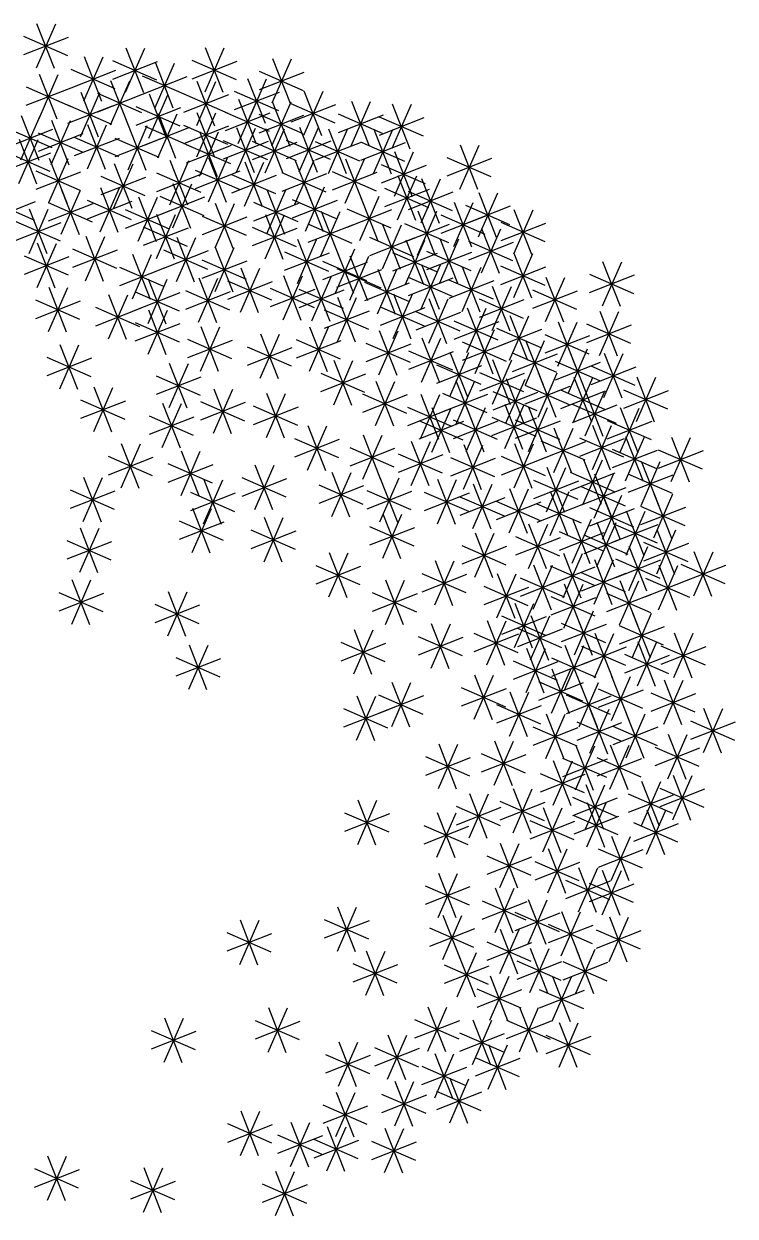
# Model space of a CAD drawing. Header units: millimetres. Extents: x 577 to 2337, y 236 to 943.
# Drawn here: x 823.611 to 824.234, y 690.64 to 691.684 of the extents above; entities that cross this region are included whole.
import ezdxf

# ---------------------------------------------------------------- set-up
doc = ezdxf.new("R2010")
doc.units = ezdxf.units.MM
doc.header["$LTSCALE"] = 0.01
doc.layers.add('06-Furn', color=4, linetype='Continuous')

# ---------------------------------------------------------------- blocks, each defined once
blk = doc.blocks.new('dj')
at = {"layer": '06-Furn', "color": 94}
for p, q in [((857.4958, 717.4969), (857.4789, 717.4583)), ((857.495, 717.458), (857.4797, 717.4972)), ((857.507, 717.4853), (857.4678, 717.47)), ((857.5066, 717.4692), (857.4681, 717.4861)), ((857.5365, 717.4291), (857.5212, 717.4683)), ((857.5738, 717.4756), (857.557, 717.437)), ((857.5731, 717.4367), (857.5577, 717.4759)), ((857.6433, 717.4759), (857.6265, 717.4373)), ((857.6426, 717.437), (857.6272, 717.4762)), ((857.5373, 717.468), (857.5204, 717.4294)), ((857.585, 717.464), (857.5458, 717.4486)), ((857.5847, 717.4479), (857.5461, 717.4647)), ((857.5997, 717.4624), (857.5829, 717.4238)), ((857.599, 717.4235), (857.5836, 717.4627)), ((857.6545, 717.4643), (857.6153, 717.4489)), ((857.6542, 717.4481), (857.6156, 717.465)), ((857.7022, 717.4663), (857.6854, 717.4277)), ((857.7015, 717.4274), (857.6861, 717.4666)), ((857.4981, 717.4526), (857.4812, 717.414)), ((857.4974, 717.4137), (857.482, 717.4529)), ((857.5484, 717.4564), (857.5093, 717.441)), ((857.5481, 717.4403), (857.5096, 717.4571)), ((857.6109, 717.4508), (857.5717, 717.4354)), ((857.6106, 717.4347), (857.572, 717.4515)), ((857.6804, 717.4488), (857.6636, 717.4102)), ((857.6797, 717.4099), (857.6643, 717.4491)), ((857.7134, 717.4547), (857.6742, 717.4393)), ((857.7131, 717.4386), (857.6745, 717.4554)), ((857.5093, 717.441), (857.4701, 717.4257)), ((857.509, 717.4249), (857.4704, 717.4418)), ((857.5337, 717.3979), (857.5184, 717.4371)), ((857.5606, 717.447), (857.5437, 717.4084)), ((857.5598, 717.4081), (857.5445, 717.4473)), ((857.6361, 717.4465), (857.6193, 717.4079)), ((857.6354, 717.4076), (857.62, 717.4468)), ((857.6916, 717.4372), (857.6524, 717.4218)), ((857.6913, 717.4211), (857.6527, 717.4379)), ((857.7298, 717.438), (857.713, 717.3994)), ((857.7291, 717.3992), (857.7137, 717.4383)), ((857.5345, 717.4367), (857.5176, 717.3981)), ((857.5717, 717.4354), (857.5326, 717.42)), ((857.5714, 717.4193), (857.5329, 717.4361)), ((857.5942, 717.4353), (857.5774, 717.3967)), ((857.5935, 717.3964), (857.5781, 717.4356)), ((857.6473, 717.4349), (857.6081, 717.4195)), ((857.647, 717.4188), (857.6084, 717.4356)), ((857.6725, 717.4306), (857.6556, 717.392)), ((857.6717, 717.3917), (857.6564, 717.4309)), ((857.7019, 717.4286), (857.6851, 717.39)), ((857.7012, 717.3897), (857.6858, 717.4289)), ((857.741, 717.4264), (857.7018, 717.4111)), ((857.7407, 717.4103), (857.7021, 717.4272)), ((857.7714, 717.4288), (857.7545, 717.3902)), ((857.7706, 717.39), (857.7553, 717.4291)), ((857.8071, 717.4265), (857.7902, 717.3879)), ((857.8063, 717.3876), (857.791, 717.4268)), ((857.4822, 717.4163), (857.4654, 717.3777)), ((857.4815, 717.3774), (857.4661, 717.4166)), ((857.5456, 717.4251), (857.5064, 717.4098)), ((857.5453, 717.409), (857.5067, 717.4259)), ((857.6054, 717.4237), (857.5662, 717.4083)), ((857.6051, 717.4076), (857.5665, 717.4244)), ((857.6021, 717.4181), (857.5852, 717.3795)), ((857.6013, 717.3792), (857.586, 717.4184)), ((857.636, 717.4191), (857.6192, 717.3805)), ((857.6353, 717.3802), (857.6199, 717.4194)), ((857.6836, 717.419), (857.6445, 717.4036)), ((857.6833, 717.4029), (857.6448, 717.4197)), ((857.7131, 717.417), (857.6739, 717.4016)), ((857.7128, 717.4009), (857.6742, 717.4177)), ((857.7826, 717.4172), (857.7434, 717.4019)), ((857.7822, 717.4011), (857.7437, 717.418)), ((857.5087, 717.4124), (857.4918, 717.3738)), ((857.5079, 717.3735), (857.4926, 717.4127)), ((857.5404, 717.4085), (857.5236, 717.3699)), ((857.5397, 717.3696), (857.5243, 717.4088)), ((857.5759, 717.4078), (857.5591, 717.3692)), ((857.5752, 717.3689), (857.5598, 717.4081)), ((857.6132, 717.4065), (857.574, 717.3911)), ((857.6129, 717.3904), (857.5744, 717.4072)), ((857.6472, 717.4075), (857.608, 717.3921)), ((857.6469, 717.3914), (857.6083, 717.4082)), ((857.6708, 717.4057), (857.654, 717.3671)), ((857.6701, 717.3668), (857.6547, 717.406)), ((857.7259, 717.406), (857.709, 717.3674)), ((857.7251, 717.3671), (857.7097, 717.4063)), ((857.8183, 717.4149), (857.7791, 717.3995)), ((857.818, 717.3988), (857.7794, 717.4156)), ((857.4934, 717.4047), (857.4542, 717.3893)), ((857.4931, 717.3886), (857.4545, 717.4054)), ((857.4805, 717.3957), (857.4636, 717.3571)), ((857.4797, 717.3568), (857.4644, 717.396)), ((857.5199, 717.4008), (857.4807, 717.3854)), ((857.5195, 717.3847), (857.481, 717.4015)), ((857.5516, 717.3969), (857.5124, 717.3815)), ((857.5513, 717.3808), (857.5127, 717.3977)), ((857.5871, 717.3962), (857.5479, 717.3808)), ((857.5868, 717.3801), (857.5482, 717.3969)), ((857.6384, 717.4022), (857.6216, 717.3636)), ((857.6377, 717.3633), (857.6223, 717.4025)), ((857.6961, 717.405), (857.6792, 717.3664)), ((857.6953, 717.3661), (857.68, 717.4053)), ((857.7367, 717.3783), (857.6981, 717.3951)), ((857.7513, 717.4046), (857.7345, 717.366)), ((857.7506, 717.3658), (857.7352, 717.4049)), ((857.7908, 717.4045), (857.7739, 717.3659)), ((857.79, 717.3656), (857.7747, 717.4048)), ((857.4913, 717.368), (857.4528, 717.3848)), ((857.6496, 717.3906), (857.6104, 717.3752)), ((857.6493, 717.3745), (857.6107, 717.3913)), ((857.682, 717.3941), (857.6428, 717.3787)), ((857.6817, 717.378), (857.6431, 717.3949)), ((857.7072, 717.3934), (857.6681, 717.378)), ((857.7069, 717.3773), (857.6684, 717.3941)), ((857.737, 717.3944), (857.6978, 717.379)), ((857.7625, 717.393), (857.7233, 717.3777)), ((857.7622, 717.3769), (857.7236, 717.3938)), ((857.8019, 717.3929), (857.7628, 717.3775)), ((857.8016, 717.3768), (857.7631, 717.3936)), ((857.809, 717.3847), (857.7922, 717.3461)), ((857.8083, 717.3458), (857.7929, 717.385)), ((857.8664, 717.3908), (857.8495, 717.3522)), ((857.8656, 717.352), (857.8503, 717.3911)), ((857.4916, 717.3841), (857.4525, 717.3687)), ((857.5067, 717.379), (857.4898, 717.3404)), ((857.506, 717.3401), (857.4906, 717.3793)), ((857.5637, 717.3743), (857.5468, 717.3357)), ((857.5629, 717.3355), (857.5476, 717.3746)), ((857.6124, 717.3771), (857.5956, 717.3385)), ((857.6117, 717.3383), (857.5963, 717.3774)), ((857.6462, 717.3797), (857.6294, 717.3411)), ((857.6455, 717.3409), (857.6301, 717.38)), ((857.6779, 717.3759), (857.6611, 717.3373)), ((857.6772, 717.337), (857.6618, 717.3762)), ((857.7219, 717.3775), (857.7051, 717.3389)), ((857.7212, 717.3386), (857.7058, 717.3778)), ((857.7662, 717.3785), (857.7493, 717.3399)), ((857.7654, 717.3396), (857.7501, 717.3788)), ((857.8775, 717.3792), (857.8384, 717.3639)), ((857.8772, 717.3631), (857.8387, 717.38)), ((857.5179, 717.3674), (857.4787, 717.352)), ((857.5176, 717.3513), (857.479, 717.3681)), ((857.6236, 717.3655), (857.5844, 717.3502)), ((857.6233, 717.3494), (857.5847, 717.3663)), ((857.6574, 717.3681), (857.6182, 717.3528)), ((857.6571, 717.352), (857.6185, 717.3689)), ((857.6891, 717.3643), (857.6499, 717.3489)), ((857.6888, 717.3482), (857.6502, 717.365)), ((857.7331, 717.3659), (857.6939, 717.3505)), ((857.7328, 717.3498), (857.6942, 717.3666)), ((857.7773, 717.3669), (857.7382, 717.3515)), ((857.777, 717.3508), (857.7385, 717.3677)), ((857.8202, 717.3731), (857.781, 717.3577)), ((857.8199, 717.357), (857.7813, 717.3738)), ((857.812, 717.3638), (857.7951, 717.3252)), ((857.8112, 717.325), (857.7959, 717.3641)), ((857.5508, 717.3144), (857.5355, 717.3536)), ((857.5748, 717.3627), (857.5356, 717.3474)), ((857.5745, 717.3466), (857.536, 717.3635)), ((857.6151, 717.3569), (857.5983, 717.3183)), ((857.6144, 717.318), (857.599, 717.3572)), ((857.7311, 717.3541), (857.7143, 717.3155)), ((857.7304, 717.3152), (857.715, 717.3544)), ((857.8327, 717.3613), (857.8158, 717.3227)), ((857.8319, 717.3224), (857.8166, 717.3616)), ((857.5176, 717.3513), (857.5007, 717.3127)), ((857.5168, 717.3124), (857.5015, 717.3516)), ((857.5516, 717.3533), (857.5347, 717.3147)), ((857.585, 717.3451), (857.5681, 717.3065)), ((857.5842, 717.3062), (857.5689, 717.3454)), ((857.6263, 717.3453), (857.5871, 717.3299)), ((857.626, 717.3292), (857.5874, 717.346)), ((857.6973, 717.3515), (857.6805, 717.3129)), ((857.6966, 717.3126), (857.6812, 717.3518)), ((857.742, 717.3264), (857.7034, 717.3432)), ((857.779, 717.3459), (857.7621, 717.3073)), ((857.7782, 717.307), (857.7629, 717.3462)), ((857.8231, 717.3522), (857.784, 717.3369)), ((857.8228, 717.3361), (857.7843, 717.353)), ((857.8438, 717.3497), (857.8047, 717.3343)), ((857.8435, 717.3336), (857.805, 717.3504)), ((857.8828, 717.349), (857.8659, 717.3104)), ((857.882, 717.3101), (857.8667, 717.3493)), ((857.4782, 717.3412), (857.4391, 717.3258)), ((857.4779, 717.3251), (857.4394, 717.3419)), ((857.4893, 717.3345), (857.4725, 717.2959)), ((857.4886, 717.2957), (857.4732, 717.3348)), ((857.5287, 717.3397), (857.4895, 717.3243)), ((857.5284, 717.3236), (857.4899, 717.3404)), ((857.5627, 717.3417), (857.5236, 717.3263)), ((857.5624, 717.3256), (857.5239, 717.3424)), ((857.5961, 717.3335), (857.557, 717.3181)), ((857.5958, 717.3174), (857.5573, 717.3342)), ((857.6522, 717.3395), (857.6353, 717.3009)), ((857.6514, 717.3006), (857.6361, 717.3398)), ((857.7085, 717.3399), (857.6693, 717.3245)), ((857.7082, 717.3238), (857.6696, 717.3407)), ((857.7423, 717.3425), (857.7031, 717.3271)), ((857.7448, 717.3325), (857.728, 717.2939)), ((857.7441, 717.2936), (857.7287, 717.3328)), ((857.7901, 717.3343), (857.751, 717.3189)), ((857.7898, 717.3182), (857.7513, 717.335)), ((857.8293, 717.333), (857.8125, 717.2944)), ((857.8286, 717.2941), (857.8132, 717.3333)), ((857.8612, 717.3405), (857.8443, 717.3019)), ((857.8604, 717.3017), (857.8451, 717.3408)), ((857.8939, 717.3374), (857.8548, 717.322)), ((857.8936, 717.3213), (857.8551, 717.3381)), ((857.9136, 717.3341), (857.8967, 717.2955)), ((857.9128, 717.2952), (857.8975, 717.3344)), ((857.5005, 717.3229), (857.4613, 717.3076)), ((857.5002, 717.3068), (857.4616, 717.3237)), ((857.6008, 717.33), (857.5839, 717.2914)), ((857.6, 717.2911), (857.5847, 717.3303)), ((857.6633, 717.3279), (857.6242, 717.3125)), ((857.663, 717.3118), (857.6245, 717.3286)), ((857.696, 717.3297), (857.6792, 717.2911)), ((857.6953, 717.2908), (857.6799, 717.33)), ((857.8402, 717.3053), (857.8016, 717.3221)), ((857.8723, 717.3289), (857.8332, 717.3136)), ((857.872, 717.3128), (857.8335, 717.3297)), ((857.9247, 717.3225), (857.8856, 717.3071)), ((857.9244, 717.3064), (857.8859, 717.3232)), ((857.6119, 717.3184), (857.5727, 717.303)), ((857.6116, 717.3023), (857.573, 717.3191)), ((857.7072, 717.3181), (857.668, 717.3027)), ((857.7069, 717.302), (857.6683, 717.3188)), ((857.756, 717.3209), (857.7168, 717.3056)), ((857.7557, 717.3048), (857.7171, 717.3217)), ((857.7986, 717.321), (857.7817, 717.2824)), ((857.7979, 717.2821), (857.7825, 717.3213)), ((857.8405, 717.3214), (857.8013, 717.306)), ((857.8853, 717.3174), (857.8685, 717.2788)), ((857.8846, 717.2785), (857.8692, 717.3177)), ((857.4965, 717.3047), (857.4796, 717.2661)), ((857.4957, 717.2658), (857.4803, 717.305)), ((857.5388, 717.3106), (857.5219, 717.272)), ((857.538, 717.2717), (857.5227, 717.3109)), ((857.6185, 717.3099), (857.6016, 717.2713)), ((857.6177, 717.2711), (857.6024, 717.3102)), ((857.6514, 717.2623), (857.636, 717.3014)), ((857.7242, 717.3081), (857.7074, 717.2695)), ((857.7235, 717.2692), (857.7081, 717.3084)), ((857.8098, 717.3094), (857.7706, 717.294)), ((857.8095, 717.2933), (857.7709, 717.3101)), ((857.8189, 717.3076), (857.8021, 717.269)), ((857.8182, 717.2688), (857.8028, 717.3079)), ((857.8487, 717.3087), (857.8319, 717.2701)), ((857.848, 717.2698), (857.8326, 717.309)), ((857.8965, 717.3058), (857.8573, 717.2904)), ((857.8962, 717.2897), (857.8576, 717.3065)), ((857.5076, 717.2931), (857.4684, 717.2777)), ((857.5073, 717.277), (857.4687, 717.2938)), ((857.5499, 717.299), (857.5107, 717.2837)), ((857.5496, 717.2829), (857.5111, 717.2998)), ((857.5798, 717.2948), (857.5629, 717.2562)), ((857.579, 717.2559), (857.5637, 717.2951)), ((857.6296, 717.2983), (857.5904, 717.283)), ((857.6293, 717.2822), (857.5908, 717.2991)), ((857.6521, 717.3011), (857.6353, 717.2625)), ((857.7354, 717.2965), (857.6962, 717.2811)), ((857.7351, 717.2804), (857.6965, 717.2972)), ((857.7576, 717.2999), (857.7408, 717.2613)), ((857.7569, 717.261), (857.7415, 717.3002)), ((857.77, 717.2934), (857.7532, 717.2548)), ((857.7693, 717.2545), (857.7539, 717.2937)), ((857.8301, 717.296), (857.7909, 717.2807)), ((857.8298, 717.2799), (857.7912, 717.2968)), ((857.8599, 717.2971), (857.8207, 717.2817)), ((857.8596, 717.281), (857.821, 717.2978)), ((857.9135, 717.2957), (857.8967, 717.2572)), ((857.9128, 717.2569), (857.8974, 717.2961)), ((857.5909, 717.2832), (857.5518, 717.2678)), ((857.5906, 717.2671), (857.5521, 717.2839)), ((857.6633, 717.2895), (857.6241, 717.2742)), ((857.663, 717.2734), (857.6244, 717.2903)), ((857.6744, 717.2829), (857.6575, 717.2443)), ((857.6736, 717.244), (857.6583, 717.2832)), ((857.7688, 717.2883), (857.7296, 717.2729)), ((857.7685, 717.2722), (857.7299, 717.289)), ((857.7812, 717.2818), (857.742, 717.2664)), ((857.7809, 717.2657), (857.7423, 717.2826)), ((857.7943, 717.2817), (857.7775, 717.2431)), ((857.7936, 717.2428), (857.7782, 717.282)), ((857.8326, 717.286), (857.8158, 717.2474)), ((857.8319, 717.2472), (857.8165, 717.2863)), ((857.8683, 717.2837), (857.8515, 717.2451)), ((857.8676, 717.2448), (857.8522, 717.284)), ((857.9247, 717.2841), (857.8855, 717.2688)), ((857.9244, 717.268), (857.8858, 717.2849)), ((857.9912, 717.2886), (857.9743, 717.25)), ((857.9904, 717.2497), (857.9751, 717.2889)), ((857.5935, 717.2732), (857.5766, 717.2346)), ((857.5928, 717.2343), (857.5774, 717.2735)), ((857.6377, 717.2742), (857.6209, 717.2356)), ((857.637, 717.2353), (857.6216, 717.2745)), ((857.6855, 717.2713), (857.6464, 717.2559)), ((857.6852, 717.2552), (857.6467, 717.272)), ((857.7118, 717.2762), (857.6949, 717.2376)), ((857.711, 717.2374), (857.6957, 717.2766)), ((857.737, 717.2755), (857.7201, 717.2369)), ((857.7363, 717.2366), (857.7209, 717.2758)), ((857.8055, 717.2701), (857.7663, 717.2547)), ((857.8052, 717.254), (857.7666, 717.2708)), ((857.8438, 717.2744), (857.8046, 717.2591)), ((857.8435, 717.2583), (857.8049, 717.2752)), ((857.8795, 717.2721), (857.8403, 717.2567)), ((857.8792, 717.256), (857.8406, 717.2728)), ((857.9414, 717.2748), (857.9246, 717.2362)), ((857.9407, 717.2359), (857.9253, 717.2751)), ((858.0023, 717.277), (857.9631, 717.2616)), ((858.002, 717.2609), (857.9635, 717.2777)), ((857.5064, 717.266), (857.4895, 717.2274)), ((857.5056, 717.2271), (857.4903, 717.2663)), ((857.5588, 717.2596), (857.5419, 717.221)), ((857.558, 717.2207), (857.5427, 717.2599)), ((857.6047, 717.2616), (857.5655, 717.2462)), ((857.6044, 717.2455), (857.5658, 717.2623)), ((857.6489, 717.2626), (857.6097, 717.2472)), ((857.6486, 717.2465), (857.61, 717.2633)), ((857.7229, 717.2646), (857.6837, 717.2493)), ((857.7226, 717.2485), (857.6841, 717.2654)), ((857.7482, 717.2639), (857.709, 717.2485)), ((857.7479, 717.2478), (857.7093, 717.2646)), ((857.808, 717.2601), (857.7912, 717.2215)), ((857.8073, 717.2212), (857.7919, 717.2604)), ((857.8946, 717.267), (857.8777, 717.2284)), ((857.8938, 717.2282), (857.8785, 717.2673)), ((857.9526, 717.2632), (857.9134, 717.2478)), ((857.9523, 717.2471), (857.9137, 717.2639)), ((857.5175, 717.2544), (857.4784, 717.239)), ((857.5172, 717.2383), (857.4787, 717.2551)), ((857.7592, 717.2573), (857.7424, 717.2187)), ((857.7585, 717.2184), (857.7431, 717.2576)), ((857.8189, 717.2324), (857.7803, 717.2492)), ((857.8392, 717.256), (857.8223, 717.2174)), ((857.8385, 717.2171), (857.8231, 717.2563)), ((857.9057, 717.2554), (857.8666, 717.2401)), ((857.9054, 717.2393), (857.8669, 717.2562)), ((857.57, 717.248), (857.5308, 717.2326)), ((857.5697, 717.2319), (857.5311, 717.2487)), ((857.5936, 717.2462), (857.5767, 717.2076)), ((857.5928, 717.2073), (857.5775, 717.2465)), ((857.7704, 717.2457), (857.7312, 717.2303)), ((857.7701, 717.2295), (857.7315, 717.2464)), ((857.8192, 717.2485), (857.78, 717.2331)), ((857.8504, 717.2443), (857.8112, 717.229)), ((857.8501, 717.2282), (857.8115, 717.2451)), ((857.8726, 717.2478), (857.8557, 717.2092)), ((857.8719, 717.2089), (857.8565, 717.2481)), ((857.91, 717.2411), (857.8931, 717.2025)), ((857.9093, 717.2023), (857.8939, 717.2414)), ((857.9886, 717.245), (857.9717, 717.2064)), ((857.9878, 717.2061), (857.9725, 717.2453)), ((857.6047, 717.2346), (857.5655, 717.2192)), ((857.6044, 717.2185), (857.5659, 717.2354)), ((857.6394, 717.2315), (857.6225, 717.1929)), ((857.6386, 717.1927), (857.6233, 717.2318)), ((857.7346, 717.2313), (857.7178, 717.1927)), ((857.7339, 717.1924), (857.7185, 717.2316)), ((857.7956, 717.2282), (857.7787, 717.1896)), ((857.7949, 717.1893), (857.7795, 717.2285)), ((857.8838, 717.2362), (857.8446, 717.2208)), ((857.8835, 717.2201), (857.8449, 717.2369)), ((857.8798, 717.2293), (857.863, 717.1907)), ((857.8791, 717.1904), (857.8637, 717.2296)), ((857.9212, 717.2295), (857.882, 717.2142)), ((857.9209, 717.2134), (857.8823, 717.2303)), ((857.9522, 717.2357), (857.9353, 717.1971)), ((857.9514, 717.1968), (857.9361, 717.236)), ((857.9997, 717.2334), (857.9606, 717.218)), ((857.9994, 717.2173), (857.9609, 717.2341)), ((857.6505, 717.2199), (857.6114, 717.2046)), ((857.6502, 717.2038), (857.6117, 717.2207)), ((857.6918, 717.2251), (857.6749, 717.1865)), ((857.691, 717.1862), (857.6757, 717.2254)), ((857.7458, 717.2197), (857.7066, 717.2043)), ((857.7455, 717.2036), (857.7069, 717.2204)), ((857.833, 717.2216), (857.8161, 717.183)), ((857.8322, 717.1827), (857.8169, 717.2219)), ((857.891, 717.2177), (857.8518, 717.2023)), ((857.8907, 717.2016), (857.8521, 717.2184)), ((857.9237, 717.2195), (857.9069, 717.1809)), ((857.923, 717.1807), (857.9076, 717.2198)), ((857.9633, 717.2241), (857.9242, 717.2087)), ((857.963, 717.208), (857.9245, 717.2248)), ((857.5162, 717.2159), (857.4993, 717.1773)), ((857.5154, 717.177), (857.5001, 717.2162)), ((857.7029, 717.2135), (857.6638, 717.1981)), ((857.7026, 717.1974), (857.6641, 717.2142)), ((857.8068, 717.2166), (857.7676, 717.2012)), ((857.8065, 717.2005), (857.7679, 717.2173)), ((857.8441, 717.21), (857.805, 717.1946)), ((857.8438, 717.1939), (857.8053, 717.2107)), ((857.8575, 717.2092), (857.8407, 717.1706)), ((857.8568, 717.1703), (857.8414, 717.2095)), ((857.9349, 717.2079), (857.8957, 717.1926)), ((857.9346, 717.1918), (857.896, 717.2087)), ((857.9613, 717.2123), (857.9445, 717.1737)), ((857.9606, 717.1734), (857.9452, 717.2126)), ((857.9925, 717.2082), (857.9756, 717.1696)), ((857.9918, 717.1693), (857.9764, 717.2085)), ((857.5274, 717.2043), (857.4882, 717.1889)), ((857.527, 717.1882), (857.4885, 717.205)), ((857.6119, 717.1995), (857.595, 717.1609)), ((857.6112, 717.1606), (857.5958, 717.1998)), ((857.756, 717.202), (857.7391, 717.1634)), ((857.7552, 717.1631), (857.7399, 717.2023)), ((857.8687, 717.1976), (857.8295, 717.1822)), ((857.8684, 717.1815), (857.8298, 717.1983)), ((857.8949, 717.2026), (857.8781, 717.164)), ((857.8942, 717.1637), (857.8788, 717.2029)), ((857.9725, 717.2007), (857.9333, 717.1853)), ((857.9722, 717.1846), (857.9336, 717.2014)), ((858.0034, 717.1805), (857.9648, 717.1973)), ((857.6231, 717.1879), (857.5839, 717.1725)), ((857.6228, 717.1718), (857.5842, 717.1886)), ((857.7671, 717.1904), (857.728, 717.175)), ((857.7668, 717.1743), (857.7283, 717.1911)), ((857.9061, 717.191), (857.8669, 717.1756)), ((857.9058, 717.1749), (857.8672, 717.1917)), ((857.9348, 717.1912), (857.918, 717.1526)), ((857.9341, 717.1524), (857.9187, 717.1915)), ((857.966, 717.1871), (857.9491, 717.1485)), ((857.9652, 717.1483), (857.9499, 717.1874)), ((858.0037, 717.1966), (857.9645, 717.1812)), ((858.021, 717.1874), (858.0041, 717.1488)), ((858.0203, 717.1485), (858.0049, 717.1877)), ((857.5459, 717.1786), (857.5291, 717.14)), ((857.5452, 717.1397), (857.5298, 717.1789)), ((857.6509, 717.1771), (857.634, 717.1385)), ((857.6501, 717.1382), (857.6348, 717.1774)), ((857.7927, 717.1838), (857.7758, 717.1452)), ((857.7919, 717.1449), (857.7766, 717.1841)), ((857.8627, 717.1843), (857.8459, 717.1457)), ((857.862, 717.1454), (857.8466, 717.1846)), ((857.9067, 717.1859), (857.8899, 717.1473)), ((857.906, 717.147), (857.8906, 717.1862)), ((857.946, 717.1796), (857.9068, 717.1643)), ((857.9457, 717.1635), (857.9071, 717.1804)), ((857.9768, 717.1594), (857.9383, 717.1763)), ((858.0319, 717.1597), (857.9933, 717.1765)), ((857.5571, 717.1669), (857.5179, 717.1516)), ((857.5568, 717.1508), (857.5182, 717.1677)), ((857.662, 717.1655), (857.6228, 717.1501)), ((857.6617, 717.1494), (857.6232, 717.1662)), ((857.697, 717.1732), (857.6802, 717.1346)), ((857.6963, 717.1343), (857.6809, 717.1735)), ((857.8038, 717.1722), (857.7647, 717.1568)), ((857.8035, 717.1561), (857.765, 717.1729)), ((857.832, 717.1722), (857.8151, 717.1336)), ((857.8313, 717.1333), (857.8159, 717.1725)), ((857.8739, 717.1727), (857.8347, 717.1573)), ((857.8736, 717.1565), (857.835, 717.1734)), ((857.9179, 717.1743), (857.8787, 717.1589)), ((857.9176, 717.1582), (857.879, 717.175)), ((857.9771, 717.1755), (857.938, 717.1602)), ((857.9761, 717.1748), (857.9592, 717.1362)), ((857.9753, 717.1359), (857.96, 717.1751)), ((858.0322, 717.1758), (857.993, 717.1604)), ((857.6059, 717.1645), (857.5891, 717.1259)), ((857.6052, 717.1256), (857.5898, 717.1648)), ((857.7082, 717.1616), (857.669, 717.1462)), ((857.7079, 717.1455), (857.6693, 717.1624)), ((857.8432, 717.1606), (857.804, 717.1452)), ((857.8429, 717.1445), (857.8043, 717.1613)), ((857.8419, 717.1605), (857.825, 717.1219)), ((857.8411, 717.1216), (857.8257, 717.1608)), ((857.8719, 717.1609), (857.855, 717.1223)), ((857.8711, 717.122), (857.8558, 717.1612)), ((857.9057, 717.1635), (857.8888, 717.1249)), ((857.9049, 717.1246), (857.8896, 717.1638)), ((857.9263, 717.1609), (857.9095, 717.1223)), ((857.9256, 717.1221), (857.9102, 717.1612)), ((857.9872, 717.1632), (857.9481, 717.1478)), ((857.9869, 717.1471), (857.9484, 717.1639)), ((858.0066, 717.1605), (857.9898, 717.1219)), ((858.0059, 717.1216), (857.9905, 717.1608)), ((857.6171, 717.1529), (857.5779, 717.1375)), ((857.6168, 717.1368), (857.5782, 717.1536)), ((857.7331, 717.1448), (857.7163, 717.1062)), ((857.7324, 717.1059), (857.717, 717.1451)), ((857.853, 717.1489), (857.8138, 717.1335)), ((857.8527, 717.1327), (857.8141, 717.1496)), ((857.8831, 717.1493), (857.8439, 717.1339)), ((857.8827, 717.1332), (857.8442, 717.15)), ((857.9168, 717.1519), (857.8776, 717.1365)), ((857.9165, 717.1358), (857.878, 717.1526)), ((857.9375, 717.1493), (857.8983, 717.134)), ((857.9372, 717.1332), (857.8986, 717.1501)), ((857.9824, 717.1453), (857.9655, 717.1067)), ((857.9816, 717.1064), (857.9663, 717.1456)), ((858.0178, 717.1489), (857.9786, 717.1335)), ((858.0175, 717.1328), (857.9789, 717.1496)), ((857.7815, 717.1368), (857.7647, 717.0982)), ((857.7808, 717.0979), (857.7654, 717.1371)), ((857.9486, 717.1427), (857.9317, 717.1041)), ((857.9479, 717.1038), (857.9325, 717.143)), ((857.9932, 717.1176), (857.9547, 717.1344)), ((858.0112, 717.1353), (857.9944, 717.0967)), ((858.0105, 717.0964), (857.9951, 717.1356)), ((858.0515, 717.1348), (858.0346, 717.0962)), ((858.0507, 717.0959), (858.0354, 717.1351)), ((857.5699, 717.129), (857.5531, 717.0905)), ((857.5692, 717.0902), (857.5538, 717.1294)), ((857.7443, 717.1332), (857.7051, 717.1178)), ((857.744, 717.1171), (857.7054, 717.1339)), ((857.7927, 717.1252), (857.7535, 717.1098)), ((857.7924, 717.1091), (857.7538, 717.1259)), ((857.8237, 717.1313), (857.8069, 717.0927)), ((857.823, 717.0925), (857.8076, 717.1316)), ((857.8697, 717.1281), (857.8528, 717.0895)), ((857.8689, 717.0892), (857.8536, 717.1284)), ((857.9139, 717.1291), (857.897, 717.0905)), ((857.9132, 717.0902), (857.8978, 717.1294)), ((857.9598, 717.1311), (857.9206, 717.1157)), ((857.9595, 717.115), (857.9209, 717.1318)), ((857.9935, 717.1337), (857.9544, 717.1183)), ((858.0224, 717.1237), (857.9832, 717.1083)), ((858.0221, 717.1076), (857.9835, 717.1244)), ((858.0623, 717.1071), (858.0238, 717.1239)), ((857.5811, 717.1174), (857.5419, 717.1021)), ((857.5808, 717.1013), (857.5422, 717.1182)), ((857.6223, 717.1226), (857.6055, 717.084)), ((857.6216, 717.0838), (857.6062, 717.1229)), ((857.8349, 717.1197), (857.7957, 717.1044)), ((857.8346, 717.1036), (857.796, 717.1205)), ((857.8808, 717.1165), (857.8416, 717.1011)), ((857.8805, 717.1004), (857.842, 717.1172)), ((857.9251, 717.1175), (857.8859, 717.1021)), ((857.9248, 717.1014), (857.8862, 717.1182)), ((857.9745, 717.1152), (857.9576, 717.0766)), ((857.9737, 717.0763), (857.9584, 717.1155)), ((858.0249, 717.1137), (858.0081, 717.0751)), ((858.0242, 717.0748), (858.0088, 717.114)), ((858.0627, 717.1232), (858.0235, 717.1078)), ((857.6335, 717.111), (857.5943, 717.0957)), ((857.6332, 717.0949), (857.5946, 717.1118)), ((857.6869, 717.1103), (857.67, 717.0717)), ((857.6862, 717.0715), (857.6708, 717.1106)), ((857.7543, 717.1041), (857.7375, 717.0655)), ((857.7536, 717.0652), (857.7382, 717.1044)), ((857.9424, 717.1083), (857.9255, 717.0697)), ((857.9417, 717.0694), (857.9263, 717.1086)), ((857.9856, 717.1036), (857.9465, 717.0882)), ((857.9853, 717.0875), (857.9468, 717.1044)), ((857.9833, 717.0638), (857.9679, 717.1029)), ((858.0358, 717.086), (857.9972, 717.1029)), ((857.5368, 717.0997), (857.5199, 717.0611)), ((857.5361, 717.0609), (857.5207, 717.1)), ((857.642, 717.0977), (857.6251, 717.0591)), ((857.6412, 717.0588), (857.6259, 717.098)), ((857.6981, 717.0987), (857.6589, 717.0834)), ((857.6978, 717.0826), (857.6592, 717.0995)), ((857.7655, 717.0925), (857.7263, 717.0771)), ((857.7652, 717.0764), (857.7266, 717.0933)), ((857.7963, 717.0993), (857.7794, 717.0607)), ((857.7955, 717.0604), (857.7802, 717.0996)), ((857.8467, 717.0978), (857.8299, 717.0592)), ((857.846, 717.0589), (857.8306, 717.0981)), ((857.8779, 717.0937), (857.861, 717.0551)), ((857.8772, 717.0548), (857.8618, 717.094)), ((857.9536, 717.0967), (857.9144, 717.0813)), ((857.9533, 717.0806), (857.9147, 717.0974)), ((857.984, 717.1026), (857.9672, 717.064)), ((858.0361, 717.1021), (857.9969, 717.0867)), ((857.548, 717.0881), (857.5088, 717.0728)), ((857.5477, 717.072), (857.5091, 717.0889)), ((857.6531, 717.0861), (857.614, 717.0707)), ((857.6528, 717.07), (857.6143, 717.0868)), ((857.8074, 717.0877), (857.7683, 717.0723)), ((857.8071, 717.0716), (857.7686, 717.0884)), ((857.8579, 717.0862), (857.8187, 717.0708)), ((857.8576, 717.0701), (857.819, 717.0869)), ((857.8891, 717.0821), (857.8499, 717.0667)), ((857.8888, 717.066), (857.8502, 717.0828)), ((857.9096, 717.0898), (857.8928, 717.0512)), ((857.9089, 717.0509), (857.8935, 717.0901)), ((857.9453, 717.0875), (857.9285, 717.0489)), ((857.9446, 717.0486), (857.9292, 717.0878)), ((857.9952, 717.091), (857.956, 717.0757)), ((857.9949, 717.0749), (857.9563, 717.0918)), ((857.9912, 717.0842), (857.9744, 717.0456)), ((857.9905, 717.0453), (857.9751, 717.0845)), ((858.036, 717.0854), (858.0192, 717.0468)), ((858.0353, 717.0465), (858.0199, 717.0857)), ((857.6321, 717.0725), (857.6153, 717.0339)), ((857.6314, 717.0336), (857.616, 717.0728)), ((857.9208, 717.0782), (857.8816, 717.0628)), ((857.9205, 717.0621), (857.8819, 717.0789)), ((857.9565, 717.0759), (857.9173, 717.0605)), ((857.9562, 717.0598), (857.9176, 717.0766)), ((858.0024, 717.0726), (857.9632, 717.0572)), ((858.0021, 717.0565), (857.9635, 717.0733)), ((858.0472, 717.0738), (858.008, 717.0584)), ((858.0469, 717.0577), (858.0083, 717.0746)), ((857.643, 717.0448), (857.6044, 717.0617)), ((857.695, 717.0645), (857.6782, 717.0259)), ((857.6943, 717.0257), (857.6789, 717.0648)), ((857.7988, 717.0676), (857.782, 717.029)), ((857.7981, 717.0287), (857.7827, 717.0679)), ((857.9647, 717.0631), (857.9479, 717.0245)), ((857.964, 717.0242), (857.9486, 717.0634)), ((858.0118, 717.0702), (857.995, 717.0316)), ((858.0111, 717.0314), (857.9957, 717.0705)), ((857.5339, 717.0553), (857.517, 717.0167)), ((857.5331, 717.0164), (857.5178, 717.0556)), ((857.6433, 717.0609), (857.6041, 717.0456)), ((857.7062, 717.0529), (857.667, 717.0376)), ((857.7059, 717.0368), (857.6673, 717.0537)), ((857.81, 717.056), (857.7708, 717.0407)), ((857.8097, 717.0399), (857.7711, 717.0568)), ((857.8795, 717.051), (857.8627, 717.0124)), ((857.8788, 717.0121), (857.8634, 717.0513)), ((857.9264, 717.0587), (857.9095, 717.0201)), ((857.9256, 717.0199), (857.9103, 717.059)), ((857.9759, 717.0515), (857.9367, 717.0361)), ((857.9756, 717.0354), (857.937, 717.0523)), ((857.9862, 717.0602), (857.9694, 717.0216)), ((857.9855, 717.0213), (857.9701, 717.0605)), ((858.023, 717.0586), (857.9838, 717.0433)), ((858.0227, 717.0425), (857.9841, 717.0594)), ((858.0386, 717.0538), (858.0218, 717.0152)), ((858.0379, 717.0149), (858.0225, 717.0541)), ((857.545, 717.0437), (857.5059, 717.0283)), ((857.5447, 717.0276), (857.5062, 717.0444)), ((857.8904, 717.0233), (857.8518, 717.0401)), ((857.9376, 717.0471), (857.8984, 717.0318)), ((857.9373, 717.031), (857.8987, 717.0479)), ((857.9974, 717.0486), (857.9582, 717.0332)), ((857.9971, 717.0325), (857.9585, 717.0493)), ((858.0498, 717.0422), (858.0106, 717.0268)), ((858.0495, 717.0261), (858.0109, 717.0429)), ((857.7518, 717.0336), (857.7349, 716.995)), ((857.7511, 716.9947), (857.7357, 717.0339)), ((857.8907, 717.0394), (857.8515, 717.024)), ((857.9568, 717.033), (857.94, 716.9944)), ((857.9561, 716.9942), (857.9407, 717.0333)), ((858.0141, 717.0392), (857.9973, 717.0006)), ((858.0134, 717.0003), (857.998, 717.0395)), ((858.0711, 717.0346), (858.0542, 716.996)), ((858.0704, 716.9957), (858.055, 717.0349)), ((857.763, 717.022), (857.7238, 717.0066)), ((857.7627, 717.0059), (857.7241, 717.0227)), ((857.8445, 717.0266), (857.8276, 716.988)), ((857.8437, 716.9877), (857.8284, 717.0269)), ((857.9306, 717.0228), (857.9138, 716.9842)), ((857.9299, 716.9839), (857.9145, 717.0231)), ((857.968, 717.0214), (857.9288, 717.0061)), ((857.9677, 717.0053), (857.9291, 717.0222)), ((857.984, 717.0274), (857.9671, 716.9888)), ((857.9832, 716.9885), (857.9679, 717.0277)), ((858.0253, 717.0276), (857.9861, 717.0122)), ((858.025, 717.0115), (857.9864, 717.0283)), ((858.0404, 717.0225), (858.0235, 716.9839)), ((858.0396, 716.9836), (858.0243, 717.0228)), ((858.0823, 717.023), (858.0431, 717.0076)), ((858.082, 717.0069), (858.0434, 717.0237)), ((857.5267, 717.0099), (857.5099, 716.9713)), ((857.526, 716.971), (857.5106, 717.0102)), ((857.8012, 717.0096), (857.7844, 716.971)), ((857.8005, 716.9708), (857.7851, 717.0099)), ((857.8556, 717.015), (857.8165, 716.9996)), ((857.8553, 716.9989), (857.8168, 717.0157)), ((857.8988, 717.0153), (857.8819, 716.9767)), ((857.8981, 716.9764), (857.8827, 717.0156)), ((857.9418, 717.0112), (857.9026, 716.9958)), ((857.9415, 716.9951), (857.9029, 717.0119)), ((857.9952, 717.0158), (857.956, 717.0004)), ((857.9948, 716.9997), (857.9563, 717.0165)), ((858.0062, 717.0091), (857.9894, 716.9705)), ((858.0055, 716.9703), (857.9901, 717.0094)), ((858.0515, 717.0109), (858.0124, 716.9955)), ((858.0512, 716.9948), (858.0127, 717.0116)), ((857.5376, 716.9822), (857.499, 716.999)), ((857.6109, 716.9996), (857.594, 716.961)), ((857.6101, 716.9607), (857.5948, 716.9999)), ((857.8121, 716.9819), (857.7735, 716.9988)), ((857.91, 717.0037), (857.8708, 716.9883)), ((857.9097, 716.9876), (857.8711, 717.0044)), ((857.9574, 717.0063), (857.9406, 716.9677)), ((857.9567, 716.9674), (857.9413, 717.0066)), ((857.5379, 716.9983), (857.4987, 716.9829)), ((857.622, 716.988), (857.5829, 716.9726)), ((857.6217, 716.9719), (857.5832, 716.9887)), ((857.8124, 716.998), (857.7732, 716.9827)), ((857.9142, 716.9894), (857.8974, 716.9508)), ((857.9135, 716.9505), (857.8981, 716.9897)), ((857.9686, 716.9947), (857.9294, 716.9793)), ((857.9683, 716.9786), (857.9297, 716.9955)), ((858.0174, 716.9975), (857.9782, 716.9822)), ((858.0171, 716.9814), (857.9785, 716.9983)), ((857.9254, 716.9778), (857.8862, 716.9624)), ((857.9251, 716.9617), (857.8865, 716.9785)), ((857.9283, 716.9786), (857.9114, 716.94)), ((857.9276, 716.9397), (857.9122, 716.9789)), ((857.9666, 716.9829), (857.9498, 716.9443)), ((857.9659, 716.9441), (857.9505, 716.9832)), ((858.0173, 716.9808), (858.0005, 716.9422)), ((858.0166, 716.942), (858.0012, 716.9811)), ((857.8412, 716.9714), (857.8243, 716.9328)), ((857.8404, 716.9325), (857.8251, 716.9717)), ((857.89, 716.9742), (857.8731, 716.9356)), ((857.8892, 716.9353), (857.8739, 716.9745)), ((857.9392, 716.9509), (857.9006, 716.9677)), ((857.9778, 716.9713), (857.9386, 716.956)), ((857.9775, 716.9552), (857.9389, 716.9721)), ((858.0285, 716.9692), (857.9893, 716.9539)), ((858.0282, 716.9531), (857.9896, 716.97)), ((857.7736, 716.9662), (857.7568, 716.9276)), ((857.7729, 716.9273), (857.7575, 716.9665)), ((857.8523, 716.9598), (857.8132, 716.9444)), ((857.852, 716.9437), (857.8135, 716.9605)), ((857.9011, 716.9626), (857.862, 716.9472)), ((857.9008, 716.9465), (857.8623, 716.9633)), ((857.9395, 716.967), (857.9003, 716.9516)), ((857.9843, 716.9629), (857.9675, 716.9243)), ((857.9836, 716.924), (857.9682, 716.9632)), ((858.0538, 716.9632), (858.0369, 716.9246)), ((858.0531, 716.9243), (858.0377, 716.9635)), ((857.6292, 716.9528), (857.6123, 716.9142)), ((857.6285, 716.9139), (857.6131, 716.9531)), ((857.7848, 716.9546), (857.7456, 716.9392)), ((857.7845, 716.9385), (857.7459, 716.9553)), ((857.9244, 716.95), (857.9075, 716.9114)), ((857.9236, 716.9112), (857.9083, 716.9503)), ((857.9581, 716.9526), (857.9413, 716.914)), ((857.9574, 716.9138), (857.942, 716.9529)), ((857.9955, 716.9513), (857.9563, 716.9359)), ((857.9952, 716.9352), (857.9566, 716.952)), ((858.022, 716.9557), (858.0051, 716.9171)), ((858.0212, 716.9168), (858.0059, 716.956)), ((858.065, 716.9516), (858.0258, 716.9362)), ((858.0647, 716.9355), (858.0261, 716.9523)), ((857.6404, 716.9412), (857.6012, 716.9259)), ((857.6401, 716.9251), (857.6015, 716.942)), ((857.9355, 716.9384), (857.8964, 716.9231)), ((857.9352, 716.9223), (857.8967, 716.9392)), ((857.9693, 716.941), (857.9301, 716.9257)), ((857.969, 716.9249), (857.9304, 716.9418)), ((858.0331, 716.9441), (857.9939, 716.9287)), ((858.0328, 716.928), (857.9942, 716.9448)), ((857.8791, 716.9266), (857.8622, 716.888)), ((857.8783, 716.8877), (857.863, 716.9269)), ((857.9466, 716.9318), (857.9298, 716.8932)), ((857.9459, 716.8929), (857.9305, 716.9321)), ((857.999, 716.9254), (857.9822, 716.8868)), ((857.9983, 716.8865), (857.9829, 716.9257)), ((857.8067, 716.9202), (857.7899, 716.8816)), ((857.806, 716.8814), (857.7906, 716.9205)), ((857.8903, 716.915), (857.8511, 716.8996)), ((857.89, 716.8989), (857.8514, 716.9157)), ((857.9578, 716.9202), (857.9186, 716.9048)), ((857.9575, 716.9041), (857.9189, 716.9209)), ((857.9709, 716.92), (857.9541, 716.8814)), ((857.9702, 716.8812), (857.9548, 716.9203)), ((858.045, 716.9221), (858.0281, 716.8835)), ((858.0442, 716.8832), (858.0289, 716.9224)), ((857.776, 716.9082), (857.7592, 716.8696)), ((857.7753, 716.8693), (857.7599, 716.9085)), ((857.8179, 716.9086), (857.7787, 716.8933)), ((857.8176, 716.8925), (857.779, 716.9094)), ((857.9099, 716.9117), (857.893, 716.8731)), ((857.9091, 716.8728), (857.8938, 716.912)), ((857.9821, 716.9084), (857.9429, 716.8931)), ((857.9818, 716.8923), (857.9432, 716.9092)), ((858.0102, 716.9138), (857.971, 716.8984)), ((858.0099, 716.8977), (857.9713, 716.9145)), ((858.0561, 716.9105), (858.017, 716.8951)), ((858.0558, 716.8944), (858.0173, 716.9112)), ((857.7872, 716.8966), (857.748, 716.8812)), ((857.7869, 716.8805), (857.7483, 716.8973)), ((857.921, 716.9001), (857.8819, 716.8847)), ((857.9207, 716.884), (857.8822, 716.9008)), ((857.9801, 716.8967), (857.9633, 716.8581)), ((857.9794, 716.8578), (857.964, 716.897)), ((858.0796, 716.8974), (858.0628, 716.8588)), ((858.0789, 716.8585), (858.0635, 716.8977)), ((857.9418, 716.8923), (857.9249, 716.8537)), ((857.941, 716.8534), (857.9257, 716.8926)), ((857.9913, 716.8851), (857.9521, 716.8697)), ((857.991, 716.869), (857.9524, 716.8858)), ((858.0118, 716.8928), (857.995, 716.8542)), ((858.0111, 716.8539), (857.9957, 716.8931)), ((858.0908, 716.8857), (858.0516, 716.8704)), ((858.0905, 716.8696), (858.0519, 716.8865)), ((857.953, 716.8807), (857.9138, 716.8653)), ((857.9526, 716.8646), (857.9141, 716.8814)), ((858.023, 716.8812), (857.9838, 716.8658)), ((858.0227, 716.8651), (857.9841, 716.8819)), ((858.0485, 716.8745), (858.0317, 716.8359)), ((858.0478, 716.8356), (858.0324, 716.8748)), ((857.8477, 716.866), (857.8309, 716.8274)), ((857.847, 716.8271), (857.8316, 716.8663)), ((857.8965, 716.8688), (857.8796, 716.8302)), ((857.8958, 716.83), (857.8804, 716.8691)), ((857.9677, 716.8648), (857.9508, 716.8262)), ((857.9669, 716.8259), (857.9516, 716.8651)), ((857.9977, 716.8652), (857.9808, 716.8266)), ((857.997, 716.8263), (857.9816, 716.8655)), ((858.0597, 716.8629), (858.0205, 716.8475)), ((858.0594, 716.8468), (858.0208, 716.8636)), ((857.8589, 716.8544), (857.8197, 716.8391)), ((857.8586, 716.8383), (857.82, 716.8552)), ((857.9077, 716.8572), (857.8685, 716.8419)), ((857.9074, 716.8411), (857.8688, 716.858)), ((857.9788, 716.8532), (857.9396, 716.8378)), ((857.9785, 716.8371), (857.94, 716.8539)), ((858.0089, 716.8536), (857.9697, 716.8383)), ((858.0086, 716.8375), (857.97, 716.8544)), ((857.948, 716.8514), (857.9311, 716.8128)), ((857.9472, 716.8125), (857.9319, 716.8517)), ((857.9591, 716.8398), (857.92, 716.8244)), ((857.9588, 716.8237), (857.9203, 716.8405)), ((858.0253, 716.8334), (858.0084, 716.7948)), ((858.0245, 716.7946), (858.0092, 716.8337)), ((858.0528, 716.8386), (858.0359, 716.8)), ((858.052, 716.7997), (858.0367, 716.8389)), ((857.8746, 716.8226), (857.8577, 716.784)), ((857.8738, 716.7837), (857.8585, 716.8229)), ((857.9129, 716.827), (857.8961, 716.7884)), ((857.9122, 716.7881), (857.8968, 716.8273)), ((857.9765, 716.8306), (857.9596, 716.792)), ((857.9757, 716.7918), (857.9604, 716.8309)), ((858.0364, 716.8218), (857.9972, 716.8065)), ((858.0361, 716.8057), (857.9975, 716.8226)), ((858.064, 716.827), (858.0248, 716.8116)), ((858.0636, 716.8109), (858.0251, 716.8277)), ((857.777, 716.817), (857.7601, 716.7784)), ((857.7763, 716.7781), (857.7609, 716.8173)), ((857.8857, 716.811), (857.8466, 716.7956)), ((857.8854, 716.7949), (857.8469, 716.8117)), ((857.9241, 716.8154), (857.8849, 716.8)), ((857.9238, 716.7993), (857.8852, 716.8161)), ((857.9384, 716.7714), (857.923, 716.8106)), ((857.9876, 716.819), (857.9485, 716.8037)), ((857.9873, 716.8029), (857.9488, 716.8198)), ((857.9775, 716.8147), (857.9606, 716.7761)), ((857.9767, 716.7758), (857.9614, 716.815)), ((857.7882, 716.8054), (857.749, 716.79)), ((857.7879, 716.7893), (857.7493, 716.8061)), ((857.8464, 716.8059), (857.8295, 716.7673)), ((857.8456, 716.767), (857.8303, 716.8062)), ((857.9391, 716.8103), (857.9223, 716.7717)), ((857.9886, 716.8031), (857.9495, 716.7877)), ((857.9883, 716.787), (857.9498, 716.8038)), ((858.0299, 716.8083), (858.013, 716.7697)), ((858.0291, 716.7694), (858.0138, 716.8086)), ((857.8575, 716.7943), (857.8183, 716.7789)), ((857.8572, 716.7782), (857.8187, 716.795)), ((857.9503, 716.7987), (857.9111, 716.7833)), ((857.95, 716.7826), (857.9114, 716.7994)), ((858.041, 716.7967), (858.0019, 716.7813)), ((858.0407, 716.7806), (858.0022, 716.7974)), ((857.9014, 716.7792), (857.8846, 716.7406)), ((857.9007, 716.7403), (857.8853, 716.7795)), ((857.9988, 716.7854), (857.9819, 716.7468)), ((857.998, 716.7466), (857.9827, 716.7857)), ((857.9434, 716.7744), (857.9265, 716.7358)), ((857.9427, 716.7355), (857.9273, 716.7747)), ((858.01, 716.7738), (857.9708, 716.7585)), ((858.0097, 716.7577), (857.9711, 716.7746)), ((857.9126, 716.7676), (857.8734, 716.7522)), ((857.9123, 716.7515), (857.8737, 716.7683)), ((857.9546, 716.7628), (857.9154, 716.7474)), ((857.9543, 716.7467), (857.9157, 716.7635)), ((857.9695, 716.719), (857.9541, 716.7582)), ((857.8474, 716.753), (857.8305, 716.7144)), ((857.8466, 716.7142), (857.8313, 716.7533)), ((857.9702, 716.7579), (857.9533, 716.7193)), ((857.9909, 716.7554), (857.974, 716.7168)), ((857.9902, 716.7165), (857.9748, 716.7557)), ((857.8586, 716.7414), (857.8194, 716.7261)), ((857.8582, 716.7253), (857.8197, 716.7422)), ((857.8972, 716.7399), (857.8803, 716.7013)), ((857.8964, 716.701), (857.8811, 716.7402)), ((857.9814, 716.7463), (857.9422, 716.7309)), ((857.9811, 716.7302), (857.9425, 716.747)), ((858.0021, 716.7438), (857.9629, 716.7284)), ((858.0018, 716.7277), (857.9632, 716.7445)), ((857.9083, 716.7283), (857.8692, 716.7129)), ((857.908, 716.7122), (857.8695, 716.729)), ((857.926, 716.7299), (857.9092, 716.6913)), ((857.9253, 716.691), (857.9099, 716.7302)), ((857.7592, 716.7234), (857.7424, 716.6848)), ((857.7585, 716.6845), (857.7431, 716.7237)), ((857.8506, 716.6774), (857.8352, 716.7165)), ((857.9372, 716.7183), (857.898, 716.703)), ((857.9369, 716.7022), (857.8983, 716.7191)), ((857.9551, 716.7193), (857.9383, 716.6807)), ((857.9544, 716.6805), (857.939, 716.7196)), ((857.6738, 716.7119), (857.6569, 716.6733)), ((857.6731, 716.673), (857.6577, 716.7122)), ((857.7704, 716.7118), (857.7312, 716.6964)), ((857.7701, 716.6957), (857.7315, 716.7126)), ((857.8513, 716.7162), (857.8345, 716.6776)), ((857.9663, 716.7077), (857.9271, 716.6924)), ((857.966, 716.6916), (857.9274, 716.7085)), ((857.9971, 716.7145), (857.9802, 716.6759)), ((857.9963, 716.6756), (857.981, 716.7148)), ((857.685, 716.7003), (857.6458, 716.685)), ((857.6847, 716.6842), (857.6461, 716.7011)), ((857.8625, 716.7046), (857.8233, 716.6893)), ((857.8622, 716.6885), (857.8236, 716.7054)), ((857.9014, 716.7039), (857.8846, 716.6653)), ((857.9007, 716.6651), (857.8853, 716.7042)), ((858.0082, 716.7029), (857.9691, 716.6875)), ((858.0079, 716.6868), (857.9694, 716.7036)), ((857.7834, 716.6461), (857.7681, 716.6852)), ((857.9126, 716.6923), (857.8734, 716.677)), ((857.9123, 716.6762), (857.8737, 716.6931)), ((857.9277, 716.6873), (857.9108, 716.6487)), ((857.9269, 716.6484), (857.9116, 716.6876)), ((857.9679, 716.6867), (857.9511, 716.6481)), ((857.9672, 716.6478), (857.9518, 716.687)), ((857.7842, 716.6849), (857.7673, 716.6463)), ((857.8641, 716.6836), (857.8472, 716.645)), ((857.8634, 716.6448), (857.848, 716.6839)), ((857.9388, 716.6757), (857.8997, 716.6603)), ((857.9385, 716.6596), (857.9, 716.6764)), ((857.9791, 716.6751), (857.9399, 716.6598)), ((857.9788, 716.659), (857.9402, 716.6759)), ((857.7953, 716.6733), (857.7562, 716.658)), ((857.795, 716.6572), (857.7565, 716.6741)), ((857.8753, 716.672), (857.8361, 716.6567)), ((857.875, 716.6559), (857.8364, 716.6728)), ((857.8926, 716.6629), (857.8757, 716.6243)), ((857.8919, 716.624), (857.8765, 716.6632)), ((857.9473, 716.6623), (857.9304, 716.6237)), ((857.9466, 716.6234), (857.9312, 716.6626)), ((857.9038, 716.6513), (857.8646, 716.6359)), ((857.9035, 716.6352), (857.8649, 716.652)), ((857.9585, 716.6507), (857.9193, 716.6353)), ((857.9582, 716.6346), (857.9196, 716.6514)), ((857.6987, 716.6351), (857.6818, 716.5965)), ((857.6979, 716.5962), (857.6826, 716.6354)), ((857.8382, 716.6358), (857.8214, 716.5972)), ((857.8375, 716.597), (857.8221, 716.6362)), ((857.9185, 716.6354), (857.9016, 716.5968)), ((857.9177, 716.5965), (857.9024, 716.6357)), ((857.6076, 716.6263), (857.5907, 716.5877)), ((857.6069, 716.5874), (857.5915, 716.6266)), ((857.7099, 716.6235), (857.6707, 716.6081)), ((857.7095, 716.6074), (857.671, 716.6242)), ((857.8494, 716.6242), (857.8102, 716.6089)), ((857.8491, 716.6081), (857.8105, 716.625)), ((857.8775, 716.6243), (857.8607, 716.5857)), ((857.8768, 716.5854), (857.8614, 716.6246)), ((857.9296, 716.6238), (857.8905, 716.6084)), ((857.9293, 716.6077), (857.8908, 716.6245)), ((857.6188, 716.6147), (857.5796, 716.5994)), ((857.6185, 716.5986), (857.5799, 716.6155)), ((857.8887, 716.6127), (857.8495, 716.5973)), ((857.8884, 716.5966), (857.8498, 716.6134)), ((857.9532, 716.622), (857.9364, 716.5834)), ((857.9525, 716.5832), (857.9371, 716.6224)), ((857.7603, 716.6053), (857.7434, 716.5667)), ((857.7595, 716.5664), (857.7442, 716.6056)), ((857.8031, 716.6114), (857.7863, 716.5728)), ((857.8024, 716.5726), (857.787, 716.6117)), ((857.8912, 716.6027), (857.8744, 716.5641)), ((857.8905, 716.5638), (857.8751, 716.603)), ((857.9644, 716.6104), (857.9252, 716.5951)), ((857.9641, 716.5943), (857.9255, 716.6112)), ((857.7714, 716.5937), (857.7323, 716.5783)), ((857.7711, 716.5776), (857.7326, 716.5944)), ((857.8143, 716.5998), (857.7751, 716.5845)), ((857.814, 716.5837), (857.7754, 716.6006)), ((857.8444, 716.595), (857.8275, 716.5564)), ((857.8437, 716.5561), (857.8283, 716.5953)), ((857.9021, 716.575), (857.8635, 716.5918)), ((857.8556, 716.5834), (857.8164, 716.568)), ((857.8553, 716.5673), (857.8167, 716.5841)), ((857.9024, 716.5911), (857.8632, 716.5757)), ((857.8093, 716.5706), (857.7925, 716.532)), ((857.8086, 716.5317), (857.7932, 716.5709)), ((857.8575, 716.5732), (857.8407, 716.5346)), ((857.8568, 716.5343), (857.8414, 716.5735)), ((857.7579, 716.5611), (857.7411, 716.5225)), ((857.7572, 716.5222), (857.7418, 716.5614)), ((857.8687, 716.5616), (857.8295, 716.5462)), ((857.8684, 716.5454), (857.8298, 716.5623)), ((857.7691, 716.5495), (857.7299, 716.5341)), ((857.7688, 716.5333), (857.7302, 716.5502)), ((857.8205, 716.559), (857.7813, 716.5436)), ((857.8202, 716.5429), (857.7816, 716.5597)), ((857.6744, 716.5446), (857.6576, 716.506)), ((857.6737, 716.5058), (857.6583, 716.5449)), ((857.6856, 716.533), (857.6464, 716.5177)), ((857.6853, 716.5169), (857.6467, 716.5338)), ((857.7183, 716.5349), (857.7014, 716.4963)), ((857.7176, 716.496), (857.7022, 716.5352)), ((857.75, 716.531), (857.7332, 716.4924)), ((857.7493, 716.4921), (857.7339, 716.5313)), ((857.8005, 716.5295), (857.7836, 716.4909)), ((857.7998, 716.4906), (857.7844, 716.5298)), ((857.7295, 716.5233), (857.6903, 716.5079)), ((857.7292, 716.5072), (857.6906, 716.524)), ((857.7612, 716.5194), (857.722, 716.504)), ((857.7609, 716.5033), (857.7223, 716.5201)), ((857.8114, 716.5018), (857.7728, 716.5186)), ((857.8117, 716.5179), (857.7725, 716.5025)), ((857.5054, 716.5053), (857.4885, 716.4667)), ((857.5046, 716.4664), (857.4893, 716.5056)), ((857.5165, 716.4937), (857.4774, 716.4783)), ((857.5162, 716.4776), (857.4777, 716.4944)), ((857.5895, 716.495), (857.5727, 716.4564)), ((857.5888, 716.4561), (857.5734, 716.4953)), ((857.7049, 716.492), (857.6881, 716.4534)), ((857.7042, 716.4531), (857.6888, 716.4923)), ((857.6007, 716.4834), (857.5615, 716.468)), ((857.6004, 716.4673), (857.5618, 716.4841)), ((857.7161, 716.4804), (857.6769, 716.465)), ((857.7158, 716.4643), (857.6772, 716.4811))]:
    blk.add_line(p, q, dxfattribs=at)

msp = doc.modelspace()

# ---------------------------------------------------------------- block references
at = {"layer": '06-Furn'}
msp.add_blockref('dj', (-33.8572, -25.8128), dxfattribs=at)

doc.saveas('drawing.dxf')
